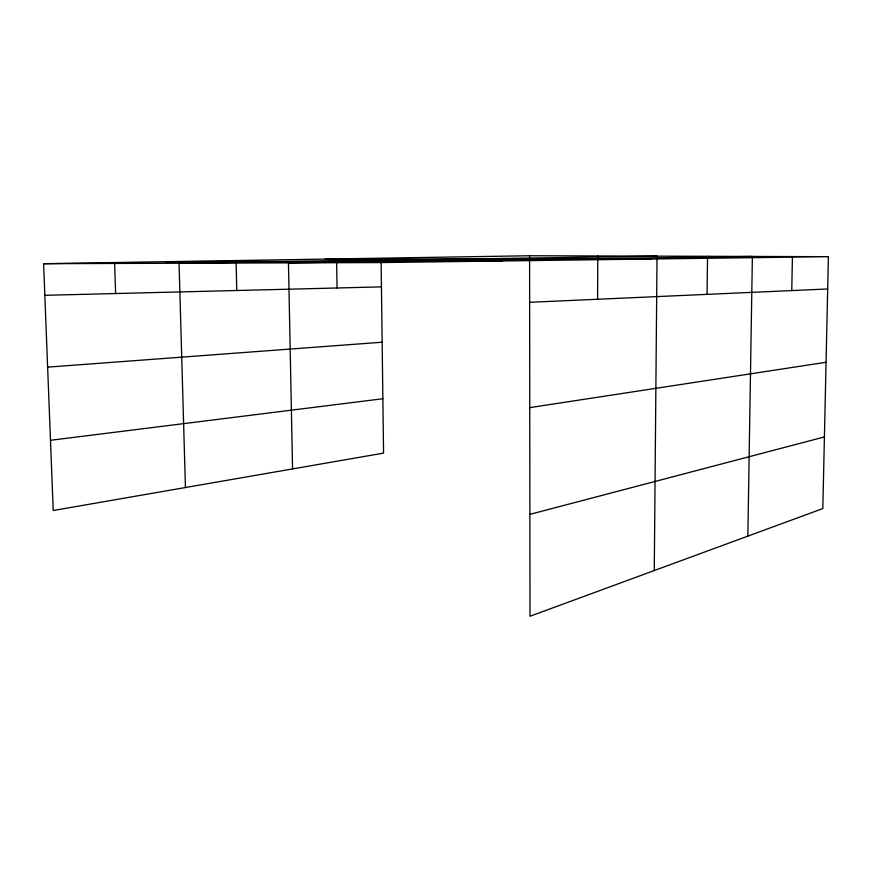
<?xml version="1.0" encoding="UTF-8"?>
<svg xmlns="http://www.w3.org/2000/svg" width="872" height="872" viewBox="0 0 872 872"><rect width="100%" height="100%" fill="white"/><g stroke="black" fill="none" stroke-linecap="round" stroke-linejoin="round"><path stroke-width="1.31" d="M597.593 299.26L597.778 255.965M654.273 570.55L657.03 256.15L179.054 263.246L185.431 487.535M707.072 294.365L707.552 256.314M747.849 536.138L752.383 256.444L288.458 262.875L292.556 468.918M791.765 290.572L792.419 256.575M828.4 256.684L822.83 508.561L529.991 616.253L529.587 255.747L828.4 256.684L381.14 262.559L43.6 263.693L53.214 510.502L383.56 453.113L381.14 262.559M529.882 514.36L824.411 436.937M529.762 407.627L826.067 362.272M50.478 440.295L382.873 398.733M47.633 367.134L382.154 342.216M529.642 302.301L827.692 288.97M44.832 295.314L381.456 286.877M43.6 263.693L529.587 255.747M165.375 261.709L502.163 260.979M325.245 259.093L651.558 259.006M114.624 263.453L115.627 293.537M236.116 263.05L236.77 290.507M336.636 262.712L337.05 287.989"/></g></svg>
